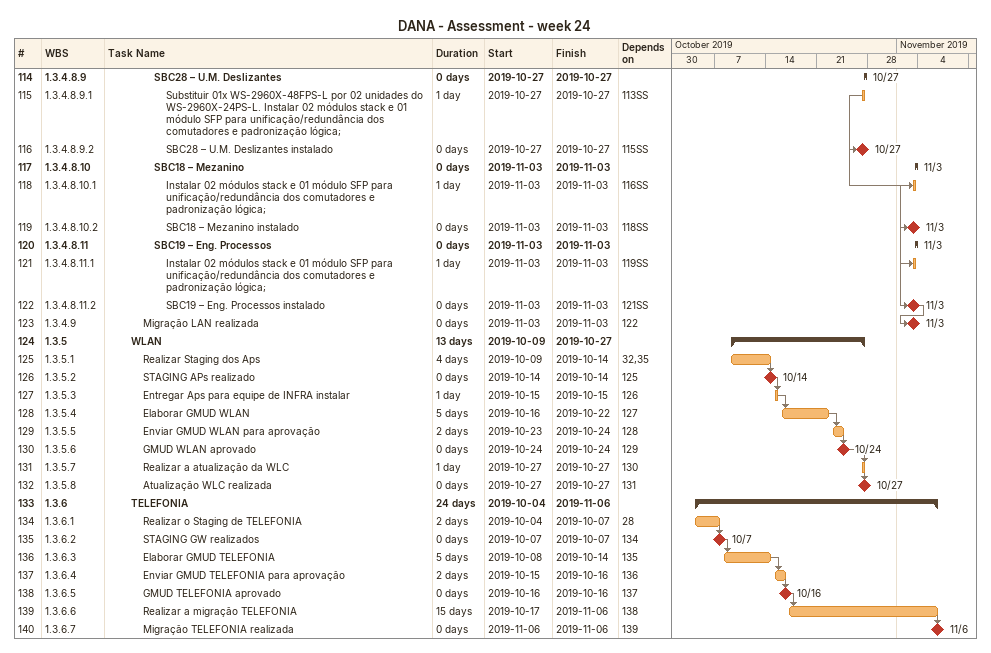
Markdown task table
DANA - Assessment - week 24

| ID | WBS | Task | Duration | Start | Finish | Predecessors |
|---|---|---|---|---|---|---|
| 114 | 1.3.4.8.9 | **SBC28 – U.M. Deslizantes** | 0d | 2019-10-27 | 2019-10-27 |  |
| 115 | 1.3.4.8.9.1 | Substituir 01x WS-2960X-48FPS-L por 02 unidades do WS-2960X-24PS-L. Instalar 02 módulos stack e 01 módulo SFP para unificação/redundância dos comutadores e padronização lógica; | 1d | 2019-10-27 | 2019-10-27 | 113SS |
| 116 | 1.3.4.8.9.2 | SBC28 – U.M. Deslizantes instalado | 0d | 2019-10-27 | 2019-10-27 | 115SS |
| 117 | 1.3.4.8.10 | **SBC18 – Mezanino** | 0d | 2019-11-03 | 2019-11-03 |  |
| 118 | 1.3.4.8.10.1 | Instalar 02 módulos stack e 01 módulo SFP para unificação/redundância dos comutadores e padronização lógica; | 1d | 2019-11-03 | 2019-11-03 | 116SS |
| 119 | 1.3.4.8.10.2 | SBC18 – Mezanino instalado | 0d | 2019-11-03 | 2019-11-03 | 118SS |
| 120 | 1.3.4.8.11 | **SBC19 – Eng. Processos** | 0d | 2019-11-03 | 2019-11-03 |  |
| 121 | 1.3.4.8.11.1 | Instalar 02 módulos stack e 01 módulo SFP para unificação/redundância dos comutadores e padronização lógica; | 1d | 2019-11-03 | 2019-11-03 | 119SS |
| 122 | 1.3.4.8.11.2 | SBC19 – Eng. Processos instalado | 0d | 2019-11-03 | 2019-11-03 | 121SS |
| 123 | 1.3.4.9 | Migração LAN realizada | 0d | 2019-11-03 | 2019-11-03 | 122 |
| 124 | 1.3.5 | **WLAN** | 13d | 2019-10-09 | 2019-10-27 |  |
| 125 | 1.3.5.1 | Realizar Staging dos Aps | 4d | 2019-10-09 | 2019-10-14 | 32, 35 |
| 126 | 1.3.5.2 | STAGING APs realizado | 0d | 2019-10-14 | 2019-10-14 | 125 |
| 127 | 1.3.5.3 | Entregar Aps para equipe de INFRA instalar | 1d | 2019-10-15 | 2019-10-15 | 126 |
| 128 | 1.3.5.4 | Elaborar GMUD WLAN | 5d | 2019-10-16 | 2019-10-22 | 127 |
| 129 | 1.3.5.5 | Enviar GMUD WLAN para aprovação | 2d | 2019-10-23 | 2019-10-24 | 128 |
| 130 | 1.3.5.6 | GMUD WLAN aprovado | 0d | 2019-10-24 | 2019-10-24 | 129 |
| 131 | 1.3.5.7 | Realizar a atualização da WLC | 1d | 2019-10-27 | 2019-10-27 | 130 |
| 132 | 1.3.5.8 | Atualização WLC realizada | 0d | 2019-10-27 | 2019-10-27 | 131 |
| 133 | 1.3.6 | **TELEFONIA** | 24d | 2019-10-04 | 2019-11-06 |  |
| 134 | 1.3.6.1 | Realizar o Staging de TELEFONIA | 2d | 2019-10-04 | 2019-10-07 | 28 |
| 135 | 1.3.6.2 | STAGING GW realizados | 0d | 2019-10-07 | 2019-10-07 | 134 |
| 136 | 1.3.6.3 | Elaborar GMUD TELEFONIA | 5d | 2019-10-08 | 2019-10-14 | 135 |
| 137 | 1.3.6.4 | Enviar GMUD TELEFONIA para aprovação | 2d | 2019-10-15 | 2019-10-16 | 136 |
| 138 | 1.3.6.5 | GMUD TELEFONIA aprovado | 0d | 2019-10-16 | 2019-10-16 | 137 |
| 139 | 1.3.6.6 | Realizar a migração TELEFONIA | 15d | 2019-10-17 | 2019-11-06 | 138 |
| 140 | 1.3.6.7 | Migração TELEFONIA realizada | 0d | 2019-11-06 | 2019-11-06 | 139 |
